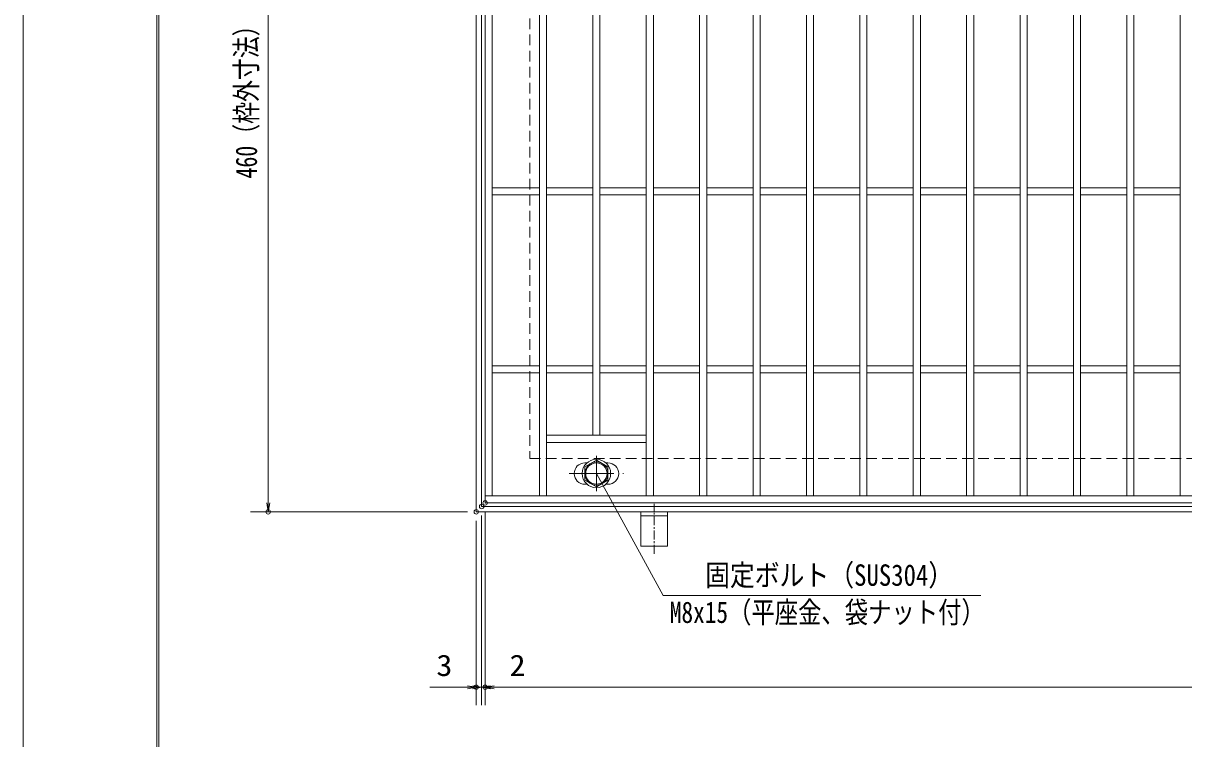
# Model space of a CAD drawing. Units: millimetres, scale not verified. Extents: x -1050 to 1050, y -742 to 742.
# Drawn here: x -1050 to -398, y 0 to 402 of the extents above; entities that cross this region are included whole.
import ezdxf
from ezdxf.enums import TextEntityAlignment as Align

# ---------------------------------------------------------------- set-up
doc = ezdxf.new("R2010")
doc.units = ezdxf.units.MM
doc.header["$LTSCALE"] = 5
doc.header["$PDMODE"] = 32
doc.header["$PDSIZE"] = 2.5
doc.linetypes.add('CHAIN1', pattern=[8, 5, -1, 1, -1])
doc.linetypes.add('DASHED1', pattern=[1.8, 1.2, -0.6])
for name, color, linetype, lineweight in [('0-0_7-図\u3000枠', 4, 'Continuous', 9), ('0-1_寸法注釈', 2, 'Continuous', 9), ('0-2_0', 2, 'Continuous', 9), ('0-3_DEFPOINTS', 134, 'Continuous', 9), ('0-4_蓋', 5, 'Continuous', 9), ('0-7_中心線', 6, 'CHAIN1', 9), ('0-8_枠', 7, 'Continuous', 9), ('0-9_溝開口', 4, 'DASHED1', 9), ('0-A_アンカー', 7, 'Continuous', 9), ('0-B_締付部品', 7, 'Continuous', 9)]:
    doc.layers.add(name, color=color, linetype=linetype, lineweight=lineweight)
doc.styles.add('ＭＳ ゴシック', font='')
doc.styles.get('ＭＳ ゴシック').set_extended_font_data('MS Gothic')

# ---------------------------------------------------------------- blocks, each defined once
blk = doc.blocks.new('_OPEN')
at = {"layer": '0-2_0'}
blk.add_line((0, 0), (-5, 0), dxfattribs=at)
blk.add_lwpolyline([(-5, 0.833), (0, 0), (-5, -0.833)], dxfattribs=at)
blk = doc.blocks.new('A$C5D7C781A')
at = {"layer": '0-A_アンカー', "color": 6, "linetype": 'CHAIN1'}
blk.add_line((37.5, 140.11), (37.5, 0), dxfattribs=at)
at = {"layer": '0-A_アンカー'}
for p, q in [((0, 118.78), (0, 22.26)), ((0, 118.78), (75, 118.78)), ((75, 118.78), (75, 22.26)), ((75, 33.76), (0, 33.76)), ((0, 22.26), (75, 22.26))]:
    blk.add_line(p, q, dxfattribs=at)

msp = doc.modelspace()

# ---------------------------------------------------------------- linework, layer by layer
at = {"layer": '0-0_7-図\u3000枠'}
for p, q in [((-975, -692.5), (-975, 692.5)), ((-973.75, -691.25), (-973.75, 691.25))]:
    msp.add_line(p, q, dxfattribs=at)
at = {"layer": '0-1_寸法注釈'}
for p, q in [((-912.363, 582.475), (-912.363, 132.475)), ((-800.45, 127.475), (-922.363, 127.475)), ((-792.45, 125.475), (-792.45, 18.953)), ((-792.45, 125.475), (-792.45, 18.953)), ((-790.45, 127.475), (-790.45, 18.953)), ((-790.45, 127.475), (-790.45, 18.953)), ((-795.45, 122.475), (-795.45, 18.953)), ((-800.45, 28.953), (-821.563, 28.953)), ((-797.45, 28.953), (-802.45, 28.953)), ((-792.45, 28.953), (-795.45, 28.953)), ((-792.45, 28.953), (-790.45, 28.953)), ((-787.45, 28.953), (-782.45, 28.953)), ((-785.45, 28.953), (199.55, 28.953)), ((-785.45, 28.953), (-764.337, 28.953))]:
    msp.add_line(p, q, dxfattribs=at)
msp.add_lwpolyline([(-511.9, 80.436), (-690.531, 80.436), (-727.95, 148.972)], dxfattribs=at)
at = {"layer": '0-3_DEFPOINTS'}
msp.add_lwpolyline([(-1050, -742.5), (-1050, 742.5), (1050, 742.5), (1050, -742.5)], close=True, dxfattribs=at)
for p in [(-792.45, 130.475), (-790.45, 132.475), (-912.363, 127.475), (-795.45, 127.475), (-795.45, 127.475), (-795.45, 28.953), (-790.45, 28.953)]:
    msp.add_point(p, dxfattribs=at)
at = {"layer": '0-4_蓋'}
for p, q in [((-790.45, 132.475), (-790.45, 582.475)), ((-786.45, 136.475), (-786.45, 578.475)), ((-759.95, 578.475), (-759.95, 136.475)), ((-755.95, 578.475), (-755.95, 136.475)), ((-699.95, 578.475), (-699.95, 136.475)), ((-695.95, 578.475), (-695.95, 136.475)), ((-669.95, 578.475), (-669.95, 136.475)), ((-665.95, 578.475), (-665.95, 136.475)), ((-639.95, 578.475), (-639.95, 136.475)), ((-635.95, 578.475), (-635.95, 136.475)), ((-609.95, 578.475), (-609.95, 136.475)), ((-605.95, 578.475), (-605.95, 136.475)), ((-579.95, 578.475), (-579.95, 136.475)), ((-575.95, 578.475), (-575.95, 136.475)), ((-549.95, 578.475), (-549.95, 136.475)), ((-545.95, 578.475), (-545.95, 136.475)), ((-519.95, 578.475), (-519.95, 136.475)), ((-515.95, 578.475), (-515.95, 136.475)), ((-489.95, 578.475), (-489.95, 136.475)), ((-485.95, 578.475), (-485.95, 136.475)), ((-459.95, 578.475), (-459.95, 136.475)), ((-455.95, 578.475), (-455.95, 136.475)), ((-429.95, 578.475), (-429.95, 136.475)), ((-425.95, 578.475), (-425.95, 136.475)), ((-399.95, 578.475), (-399.95, 136.475)), ((-729.95, 544.475), (-729.95, 170.475)), ((-725.95, 544.475), (-725.95, 170.475)), ((-759.95, 309.475), (-786.45, 309.475)), ((-729.95, 309.475), (-755.95, 309.475)), ((-699.95, 309.475), (-725.95, 309.475)), ((-669.95, 309.475), (-695.95, 309.475)), ((-639.95, 309.475), (-665.95, 309.475)), ((-609.95, 309.475), (-635.95, 309.475)), ((-579.95, 309.475), (-605.95, 309.475)), ((-549.95, 309.475), (-575.95, 309.475)), ((-519.95, 309.475), (-545.95, 309.475)), ((-489.95, 309.475), (-515.95, 309.475)), ((-459.95, 309.475), (-485.95, 309.475)), ((-429.95, 309.475), (-455.95, 309.475)), ((-399.95, 309.475), (-425.95, 309.475)), ((-759.95, 305.475), (-786.45, 305.475)), ((-729.95, 305.475), (-755.95, 305.475)), ((-699.95, 305.475), (-725.95, 305.475)), ((-669.95, 305.475), (-695.95, 305.475)), ((-639.95, 305.475), (-665.95, 305.475)), ((-609.95, 305.475), (-635.95, 305.475)), ((-579.95, 305.475), (-605.95, 305.475)), ((-549.95, 305.475), (-575.95, 305.475)), ((-519.95, 305.475), (-545.95, 305.475)), ((-489.95, 305.475), (-515.95, 305.475)), ((-459.95, 305.475), (-485.95, 305.475)), ((-429.95, 305.475), (-455.95, 305.475)), ((-399.95, 305.475), (-425.95, 305.475)), ((-759.95, 209.475), (-786.45, 209.475)), ((-729.95, 209.475), (-755.95, 209.475)), ((-699.95, 209.475), (-725.95, 209.475)), ((-669.95, 209.475), (-695.95, 209.475)), ((-639.95, 209.475), (-665.95, 209.475)), ((-609.95, 209.475), (-635.95, 209.475)), ((-579.95, 209.475), (-605.95, 209.475)), ((-549.95, 209.475), (-575.95, 209.475)), ((-519.95, 209.475), (-545.95, 209.475)), ((-489.95, 209.475), (-515.95, 209.475)), ((-459.95, 209.475), (-485.95, 209.475)), ((-429.95, 209.475), (-455.95, 209.475)), ((-399.95, 209.475), (-425.95, 209.475)), ((-759.95, 205.475), (-786.45, 205.475)), ((-729.95, 205.475), (-755.95, 205.475)), ((-699.95, 205.475), (-725.95, 205.475)), ((-669.95, 205.475), (-695.95, 205.475)), ((-639.95, 205.475), (-665.95, 205.475)), ((-609.95, 205.475), (-635.95, 205.475)), ((-579.95, 205.475), (-605.95, 205.475)), ((-549.95, 205.475), (-575.95, 205.475)), ((-519.95, 205.475), (-545.95, 205.475)), ((-489.95, 205.475), (-515.95, 205.475)), ((-459.95, 205.475), (-485.95, 205.475)), ((-429.95, 205.475), (-455.95, 205.475)), ((-399.95, 205.475), (-425.95, 205.475)), ((-699.95, 170.475), (-755.95, 170.475)), ((-699.95, 166.475), (-755.95, 166.475)), ((-734.45, 154.972), (-733.245, 154.972)), ((-722.655, 154.972), (-721.45, 154.972)), ((-734.45, 142.972), (-733.238, 142.972)), ((-722.662, 142.972), (-721.45, 142.972)), ((-790.45, 136.475), (204.55, 136.475)), ((-790.45, 132.475), (204.55, 132.475))]:
    msp.add_line(p, q, dxfattribs=at)
for centre, start, end in [((-734.45, 148.972), 90, 270), ((-721.45, 148.972), 270, 90)]:
    msp.add_arc(centre, 6, start, end, dxfattribs=at)
at = {"layer": '0-4_蓋', "color": 7}
msp.add_point((-790.45, 132.475), dxfattribs=at)
at = {"layer": '0-7_中心線'}
for p, q in [((-727.95, 139.079), (-727.95, 158.865)), ((-743.196, 148.972), (-712.704, 148.972))]:
    msp.add_line(p, q, dxfattribs=at)
at = {"layer": '0-8_枠'}
for p, q in [((-795.45, 587.475), (-795.45, 127.475)), ((-792.45, 584.475), (-792.45, 130.475)), ((-792.45, 130.475), (411.386, 130.475)), ((-795.45, 127.475), (409.55, 127.475))]:
    msp.add_line(p, q, dxfattribs=at)
at = {"layer": '0-9_溝開口'}
for p, q in [((-765.45, 557.475), (-765.45, 157.475)), ((-765.45, 157.475), (204.55, 157.475))]:
    msp.add_line(p, q, dxfattribs=at)
at = {"layer": '0-B_締付部品'}
for p, q in [((-721.45, 152.725), (-727.95, 156.478)), ((-721.45, 145.219), (-721.45, 152.725)), ((-734.45, 145.219), (-727.95, 141.467)), ((-727.95, 141.467), (-721.45, 145.219))]:
    msp.add_line(p, q, dxfattribs=at)
msp.add_lwpolyline([(-727.95, 156.478), (-734.45, 152.725), (-734.45, 145.219)], dxfattribs=at)
for centre, radius in [((-727.95, 148.975), 8), ((-727.95, 148.972), 6.5), ((-727.95, 148.972), 5.993)]:
    msp.add_circle(centre, radius, dxfattribs=at)

# ---------------------------------------------------------------- block references
at = {"layer": '0-1_寸法注釈'}
for p, rotation in [((-912.363, 127.475), 270), ((-792.45, 28.953), 180), ((-790.45, 28.953), 180), ((-790.45, 28.953), 180)]:
    msp.add_blockref('_OPEN', p, dxfattribs=dict(at, rotation=rotation))
for p in [(-795.45, 28.953), (-792.45, 28.953)]:
    msp.add_blockref('_OPEN', p, dxfattribs=at)
at = {"layer": '0-A_アンカー', "xscale": -0.2, "yscale": 0.2, "rotation": 180}
msp.add_blockref('A$C5D7C781A', (-702.95, 131.927), dxfattribs=at)

# ---------------------------------------------------------------- texts
at = {"layer": '0-1_寸法注釈', "color": 7, "style": 'ＭＳ ゴシック', "width": 0.75}
msp.add_text('460（枠外寸法）', height=12.02, rotation=90, dxfattribs=at).set_placement((-915.05, 314.682), align=Align.BOTTOM_LEFT)
at = {"layer": '0-1_寸法注釈', "color": 7, "style": 'ＭＳ ゴシック'}
for s, height, width, p in [('固定ボルト（SUS304）', 12.03, 0.85, (-666.88, 82.308)), ('M8x15（平座金、袋ナット付）', 12.02, 0.8, (-686.701, 61.457)), ('3', 12.02, 1.1, (-817.873, 31.64)), ('2', 12.02, 1.1, (-776.76, 31.64))]:
    msp.add_text(s, height=height, dxfattribs=dict(at, width=width)).set_placement(p, align=Align.BOTTOM_LEFT)

doc.saveas('drawing.dxf')
